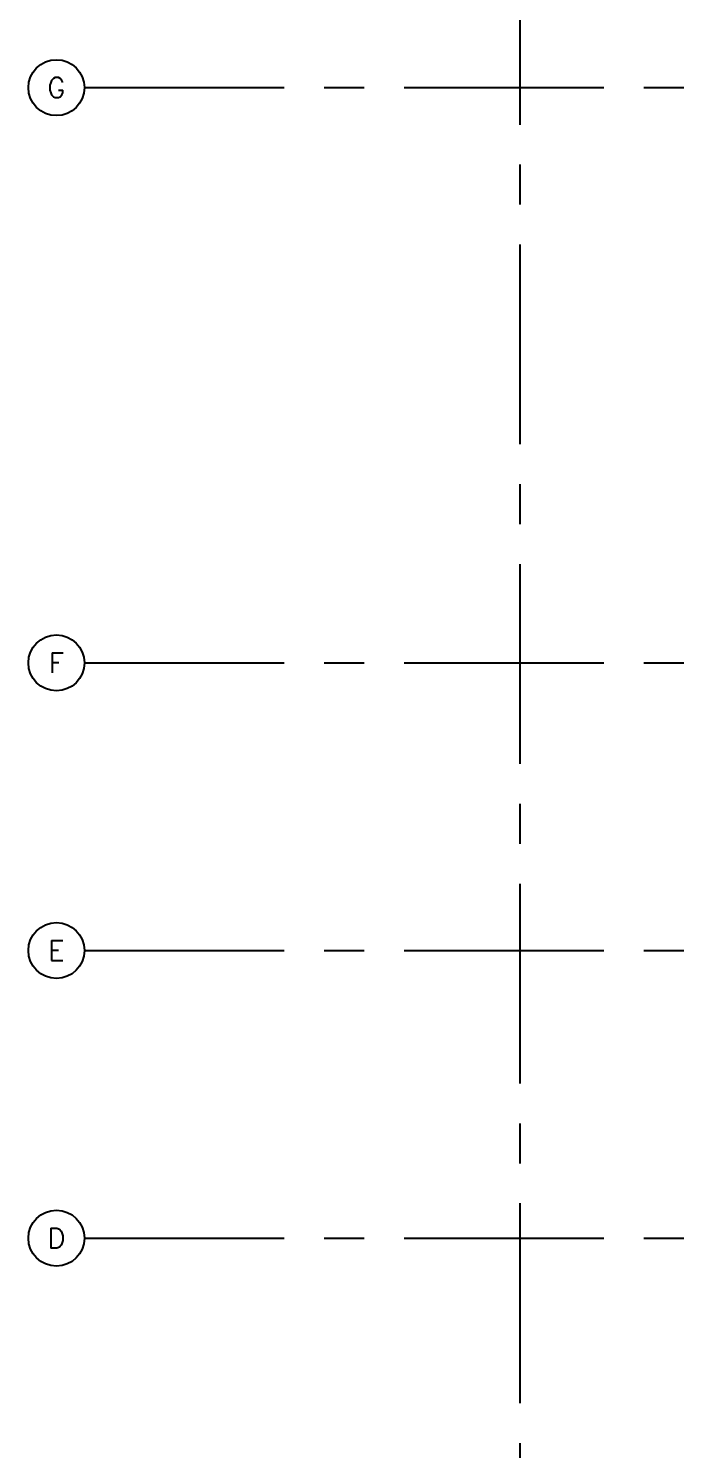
# Model space of a CAD drawing. Extents: x 417866230.2 to 417866327.8, y 43498045.5 to 43498135.4.
# Drawn here: x 417866230.25 to 417866238.55, y 43498067.66 to 43498085.44 of the extents above; entities that cross this region are included whole.
import ezdxf
from ezdxf.enums import TextEntityAlignment as Align

# ---------------------------------------------------------------- set-up
doc = ezdxf.new("R2010")
doc.units = 0
doc.header["$MEASUREMENT"] = 0
doc.linetypes.add('CENTERX2', pattern=[4, 2.5, -0.5, 0.5, -0.5])
for name, color, linetype in [('AX', 9, 'CONTINUOUS'), ('AX-CR', 7, 'CONTINUOUS'), ('AX-TXT', 2, 'CONTINUOUS'), ('AXES', 11, 'CENTERX2')]:
    doc.layers.add(name, color=color, linetype=linetype)
doc.styles.add('ROMANS', font='ROMANS.shx', dxfattribs={"width": 0.6})

# ---------------------------------------------------------------- blocks, each defined once
blk = doc.blocks.new('AXL')
at = {"layer": 'AX-CR'}
blk.add_circle((-350, 0), 350, dxfattribs=at)
at = {"layer": 'AX-TXT', "style": 'ROMANS'}
blk.add_attdef('AX', text='', height=250, dxfattribs=at).set_placement((-350, 0), align=Align.MIDDLE)

msp = doc.modelspace()

# ---------------------------------------------------------------- linework, layer by layer
at = {"layer": 'AXES'}
for p, q in [((417866236.397, 43498056.238), (417866236.397, 43498134.715)), ((417866230.945, 43498084.702), (417866300.037, 43498084.702)), ((417866230.945, 43498077.502), (417866300.037, 43498077.502)), ((417866230.945, 43498073.902), (417866300.037, 43498073.902)), ((417866230.945, 43498070.302), (417866300.037, 43498070.302))]:
    msp.add_line(p, q, dxfattribs=at)

# ---------------------------------------------------------------- block references
at = {"layer": 'AX', "xscale": 0.001000000047497451, "yscale": 0.0009999999892897904, "zscale": 0.001}
for p, values in [((417866230.945, 43498084.702), {'AX': 'G'}), ((417866230.945, 43498077.502), {'AX': 'F'}), ((417866230.945, 43498073.902), {'AX': 'E'}), ((417866230.945, 43498070.302), {'AX': 'D'})]:
    msp.add_blockref('AXL', p, dxfattribs=at).add_auto_attribs(values)

doc.saveas('drawing.dxf')
